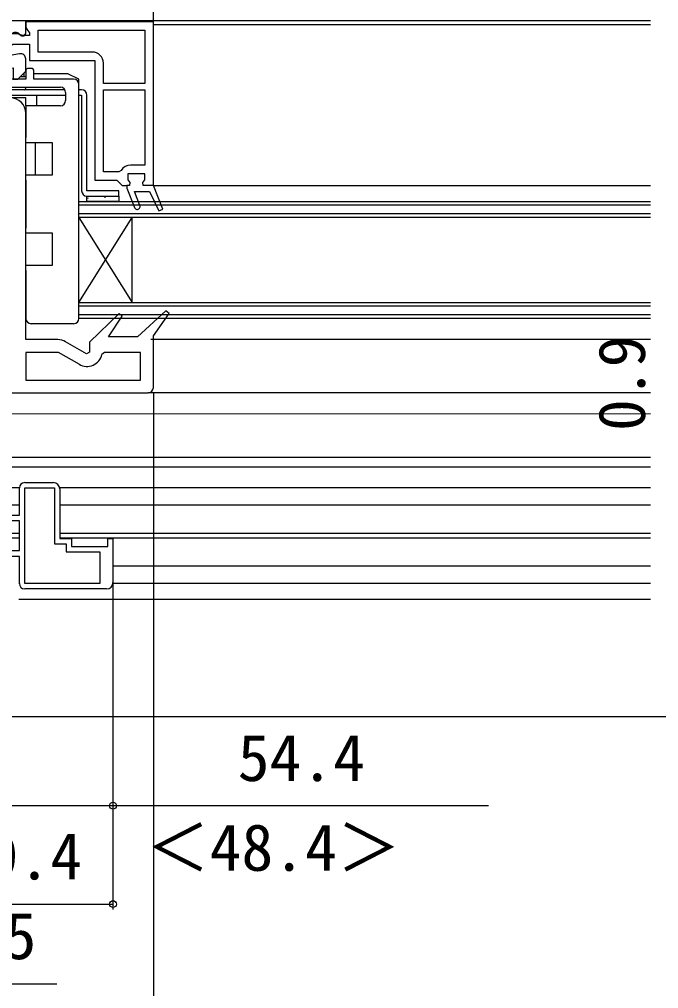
# Model space of a CAD drawing. Units: millimetres, scale not verified. Extents: x -525 to 525, y -783 to 779.
# Drawn here: x -121.2 to -1, y -661.8 to -479.5 of the extents above; entities that cross this region are included whole.
import ezdxf
from ezdxf.enums import TextEntityAlignment as Align

# ---------------------------------------------------------------- set-up
doc = ezdxf.new("R2010")
doc.units = ezdxf.units.MM
doc.header["$LTSCALE"] = 4
for name, color, linetype in [('0-2_YKK_11', 7, 'Continuous'), ('0-4_YKK_12', 2, 'Continuous'), ('0-5_YKK_13', 4, 'Continuous'), ('0-7_YKK_D', 6, 'Continuous')]:
    doc.layers.add(name, color=color, linetype=linetype)
doc.styles.add('ＭＳ ゴシック', font='')
doc.styles.get('ＭＳ ゴシック').set_extended_font_data('MS Gothic')

msp = doc.modelspace()

# ---------------------------------------------------------------- linework, layer by layer
at = {"layer": '0-2_YKK_11'}
for p, q in [((-120.201, -566.602), (-114.801, -566.602)), ((-104.801, -586.602), (-120.201, -586.602))]:
    msp.add_line(p, q, dxfattribs=at)
for points in [[(-120, -479.702), (-192, -479.702), (-192, -491.568), (-192.077, -491.702), (-188.659, -494.606), (-188.141, -493.997), (-190.86, -491.686)], [(-121.173, -485.917), (-126.8, -486.909), (-126.8, -482.102), (-121.443, -482.102), (-120.765, -482.526), (-120.3, -482.56), (-120, -482.102), (-120, -481.202), (-120, -479.702)], [(-96, -510.702), (-96, -479.902), (-120, -479.902), (-120, -481.002), (-119.65, -481.479), (-119.3, -481.956), (-119.3, -482.502), (-120.7, -482.502), (-121.1, -482.302)], [(-122.517, -482.115), (-126.5, -485.227), (-126.5, -486.702), (-125.399, -486.702), (-124.899, -486.226), (-124.708, -485.857), (-122.461, -484.102), (-119.3, -484.102), (-119.3, -487.202), (-107, -487.202), (-107, -509.702), (-102.9, -509.702), (-102.4, -510.202), (-101.9, -510.702), (-101, -510.702), (-101, -511.202), (-99.562, -514.853)], [(-117.7, -481.502), (-97.6, -481.502), (-97.6, -491.502), (-105.4, -491.502), (-105.4, -487.702)], [(-107.5, -485.602), (-117.7, -485.602), (-117.7, -481.502)], [(-122.9, -494.202), (-126.8, -494.202), (-126.8, -489.346), (-122.4, -488.57), (-122.4, -490.702), (-121.5, -490.702), (-120, -489.202), (-120, -486.902)], [(-167.999, -489.702), (-168, -532.702), (-165.5, -532.702), (-165.5, -529.702), (-161.3, -529.702), (-161.3, -547.302), (-165.5, -547.302), (-165.5, -545.702), (-168, -545.702), (-168, -549.702), (-97, -549.702)], [(-105.4, -508.102), (-105.4, -492.702), (-97.6, -492.702), (-97.6, -506.902), (-100.3, -506.902)], [(-113.973, -539.702), (-120, -539.702), (-120, -497.102)], [(-102.07, -507.871), (-102.491, -508.102), (-105.4, -508.102)], [(-98.538, -514.45), (-99.582, -511.802), (-96.746, -511.802), (-94.953, -515.49), (-94.223, -515.167), (-96, -510.702), (-97.9, -510.702), (-97.975, -510.111), (-97.6, -509.627), (-97.6, -508.502), (-100.8, -508.502), (-100.8, -509.627), (-100.425, -510.111), (-100.5, -510.702), (-101, -510.702), (-101, -511.202), (-99.562, -514.853)], [(-98.538, -514.45), (-99.582, -511.802), (-96.746, -511.802), (-94.953, -515.49), (-94.223, -515.167), (-96, -510.702)], [(-96, -548.702), (-96, -538.991), (-93.048, -534.797), (-93.639, -534.278), (-99, -539.202), (-104.465, -539.202), (-101.844, -535.29), (-102.449, -534.786), (-108, -540.188), (-108, -542.047), (-108.567, -542.374), (-112.523, -540.09)], [(-120, -547.302), (-98.4, -547.302), (-98.4, -542.102), (-105.187, -542.102), (-105.674, -542.489)], [(-109.95, -544.347), (-113.839, -542.102), (-120, -542.102), (-120, -547.302)], [(-137.001, -585.602), (-137.001, -581.177), (-135.171, -579.348), (-134.801, -579.501), (-134.801, -580.902), (-133.101, -580.902), (-133.101, -579.402), (-121.201, -579.402), (-121.201, -573.802), (-133.101, -573.802), (-133.101, -572.302), (-134.801, -572.302), (-134.801, -573.702), (-135.171, -573.856), (-137.001, -572.026), (-137.001, -567.602)], [(-133.201, -567.602), (-133.201, -568.102), (-134.201, -568.102), (-134.201, -570.102), (-133.201, -570.102), (-131.201, -572.702), (-121.201, -572.702), (-121.201, -567.602)], [(-113.601, -567.802), (-113.601, -577.102), (-111.401, -577.102), (-111.401, -578.602), (-104.601, -578.602), (-104.601, -577.102), (-103.601, -577.102), (-103.601, -585.402)], [(-121.201, -585.602), (-121.201, -580.502), (-131.201, -580.502), (-133.201, -583.102), (-134.201, -583.102), (-134.201, -585.102), (-133.201, -585.102), (-133.201, -585.602)]]:
    msp.add_lwpolyline(points, dxfattribs=at)
msp.add_lwpolyline([(-120.201, -585.602), (-120.201, -567.602), (-114.601, -567.602), (-114.601, -578.102), (-112.401, -578.102), (-112.401, -579.602), (-106.101, -579.602), (-106.101, -585.602)], close=True, dxfattribs=at)
for centre, radius, start, end in [((-121.9, -482.902), 1, 36.86989, 128.08672), ((-121, -486.902), 1, 360, 99.99998), ((-107.5, -487.702), 2.1, 0.00001, 89.99999), ((-122.9, -497.102), 2.9, 0.00001, 89.99999), ((-100.3, -509.002), 2.1, 90.00001, 147.42104), ((-99.05, -514.652), 0.55, 201.49833, 21.49835), ((-99.05, -514.652), 0.55, 201.49833, 21.49835), ((-113.973, -542.602), 2.9, 60.00001, 90.00002), ((-108.5, -541.836), 2.9, 239.99998, 346.9794), ((-97, -548.702), 1, 270.00001, 359.99999), ((-120.201, -567.602), 1, 90.00001, 179.99999), ((-114.801, -567.802), 1.2, 0.00001, 89.99999), ((-120.201, -585.602), 1, 180.00001, 269.99999), ((-104.801, -585.402), 1.2, 270.00001, 359.99999)]:
    msp.add_arc(centre, radius, start, end, dxfattribs=at)
at = {"layer": '0-4_YKK_12'}
for p, q in [((-2.498, -479.7), (-120.5, -479.702)), ((-96, -480.402), (-2.498, -480.402)), ((-96, -510.702), (-2.498, -510.702)), ((-110, -535.702), (-110, -513.702)), ((-110, -513.702), (-2.498, -513.702)), ((-2.498, -514.402), (-110, -514.402)), ((-110, -516.002), (-2.498, -516.002)), ((-2.498, -516.702), (-110, -516.702)), ((-110, -532.702), (-100, -516.702)), ((-110, -532.702), (-2.498, -532.702)), ((-2.498, -533.402), (-110, -533.402)), ((-110, -535.002), (-2.498, -535.002)), ((-2.498, -535.702), (-110, -535.702)), ((-2.498, -539.7), (-96.5, -539.702)), ((-2.498, -549.694), (-97, -549.702)), ((-2.498, -553.688), (-160.5, -553.702)), ((-2.498, -561.893), (-158.426, -561.907)), ((-2.498, -563.695), (-158.5, -563.702)), ((-121.201, -567.601), (-130.801, -567.601)), ((-2.499, -567.601), (-113.618, -567.601)), ((-121.201, -570.851), (-132.624, -570.851)), ((-2.499, -570.851), (-113.601, -570.851)), ((-121.201, -576.151), (-137.001, -576.151)), ((-2.499, -576.151), (-113.601, -576.151)), ((-121.201, -577.051), (-137.001, -577.051)), ((-2.499, -577.051), (-113.468, -577.051)), ((-121.201, -582.351), (-121.304, -582.351)), ((-2.499, -582.351), (-103.601, -582.351)), ((-121.201, -585.601), (-121.298, -585.601)), ((-106.384, -585.601), (-119.917, -585.601)), ((-2.499, -585.601), (-103.617, -585.601)), ((-2.499, -588.601), (-121.298, -588.601))]:
    msp.add_line(p, q, dxfattribs=at)
msp.add_lwpolyline([(-110, -516.702), (-100, -532.702), (-100, -516.702)], dxfattribs=at)
at = {"layer": '0-5_YKK_13'}
for p, q in [((-118.8, -488.702), (-119.7, -488.702)), ((-121, -490.202), (-120.3, -490.202)), ((-120.3, -490.202), (-120.3, -489.502)), ((-120.3, -490.202), (-120, -490.202)), ((-120, -489.002), (-120, -490.702)), ((-118.5, -490.702), (-118.5, -489.002)), ((-112.07, -489.702), (-118.5, -489.702)), ((-110.165, -490.619), (-111.936, -489.733)), ((-123.028, -492.202), (-113.5, -492.202)), ((-120, -490.702), (-122.9, -490.702)), ((-120, -492.402), (-120, -492.202)), ((-111, -490.702), (-118.5, -490.702)), ((-110, -491.702), (-110, -490.887)), ((-110, -535.702), (-110, -491.702)), ((-112.634, -492.702), (-123, -492.702)), ((-123, -493.702), (-112.5, -493.702)), ((-118, -493.702), (-118, -495.702)), ((-118, -493.702), (-112.5, -493.702)), ((-112.5, -493.202), (-112.5, -494.702)), ((-109.5, -492.702), (-110, -492.702)), ((-110, -493.702), (-109.5, -493.702)), ((-109.5, -493.702), (-109.5, -511.702)), ((-108.5, -511.702), (-108.5, -493.702)), ((-120, -494.202), (-126, -494.202)), ((-120, -495.702), (-120, -494.202)), ((-120, -495.702), (-120, -501.702)), ((-113.5, -495.702), (-120, -495.702)), ((-118.25, -502.702), (-118.25, -508.702)), ((-115, -508.702), (-115, -502.702)), ((-120, -508.702), (-115, -508.702)), ((-120, -509.702), (-120, -508.702)), ((-120, -509.702), (-120, -518.702)), ((-102.5, -511.702), (-108.5, -511.702)), ((-102.5, -512.702), (-102.5, -511.702)), ((-108.5, -512.702), (-102.5, -512.702)), ((-108.318, -513.025), (-108.318, -513.125)), ((-105.143, -512.925), (-105.143, -513.025)), ((-115, -525.702), (-115, -519.702)), ((-120, -525.702), (-115, -525.702)), ((-120, -526.702), (-120, -525.702)), ((-120, -526.702), (-120, -535.702)), ((-111, -536.702), (-119, -536.702))]:
    msp.add_line(p, q, dxfattribs=at)
for points in [[(-115, -502.702), (-120, -502.702), (-120, -501.702)], [(-115, -519.702), (-120, -519.702), (-120, -518.702)]]:
    msp.add_lwpolyline(points, dxfattribs=at)
msp.add_lwpolyline([(-108.5, -513.702), (-108.5, -512.702), (-102.5, -512.702), (-102.5, -513.702)], close=True, dxfattribs=at)
for centre, radius, start, end in [((-119.7, -489.002), 0.3, 90, 180), ((-118.8, -489.002), 0.3, 0, 90), ((-112.07, -490.002), 0.3, 63.43495, 90), ((-113.5, -493.202), 1, 0, 90), ((-111, -491.702), 1, 0, 90), ((-110.3, -490.887), 0.3, 0, 63.43495), ((-120.3, -492.402), 0.3, 270, 0), ((-109.5, -493.702), 1, 0, 90), ((-113.5, -494.702), 1, 270, 0), ((-108.5, -511.702), 1, 180, 270), ((-119, -535.702), 1, 180, 270), ((-111, -535.702), 1, 270, 0)]:
    msp.add_arc(centre, radius, start, end, dxfattribs=at)
at = {"layer": '0-7_YKK_D'}
for p, q in [((-96.001, -485.65), (-96.001, -407.7)), ((-96, -549.702), (-96, -703.702)), ((-103.601, -585.501), (-103.601, -646.903)), ((-103.601, -585.501), (-103.601, -628.387)), ((-148.283, -610.602), (14.999, -610.602)), ((-103.601, -627.387), (-158.001, -627.387)), ((-32.973, -627.387), (-103.601, -627.387)), ((-133.001, -645.903), (-103.601, -645.903))]:
    msp.add_line(p, q, dxfattribs=at)
msp.add_lwpolyline([(-135.501, -645.903), (-125.095, -660.903), (-114.14, -660.903)], dxfattribs=at)
for centre in [(-103.601, -627.387), (-103.601, -645.903)]:
    msp.add_circle(centre, 0.637, dxfattribs=at)

# ---------------------------------------------------------------- texts
at = {"layer": '0-7_YKK_D', "style": 'ＭＳ ゴシック'}
msp.add_text('0.9', height=8.798, rotation=89.998, dxfattribs=at).set_placement((-0.914, -556.889), align=Align.BOTTOM_LEFT)
for s, p in [('54.4', (-80.143, -625.387)), ('＜48.4＞', (-97.427, -642.274)), ('29.4', (-133.335, -643.903)), ('5', (-123.981, -658.903))]:
    msp.add_text(s, height=8.798, dxfattribs=at).set_placement(p, align=Align.BOTTOM_LEFT)

doc.saveas('drawing.dxf')
